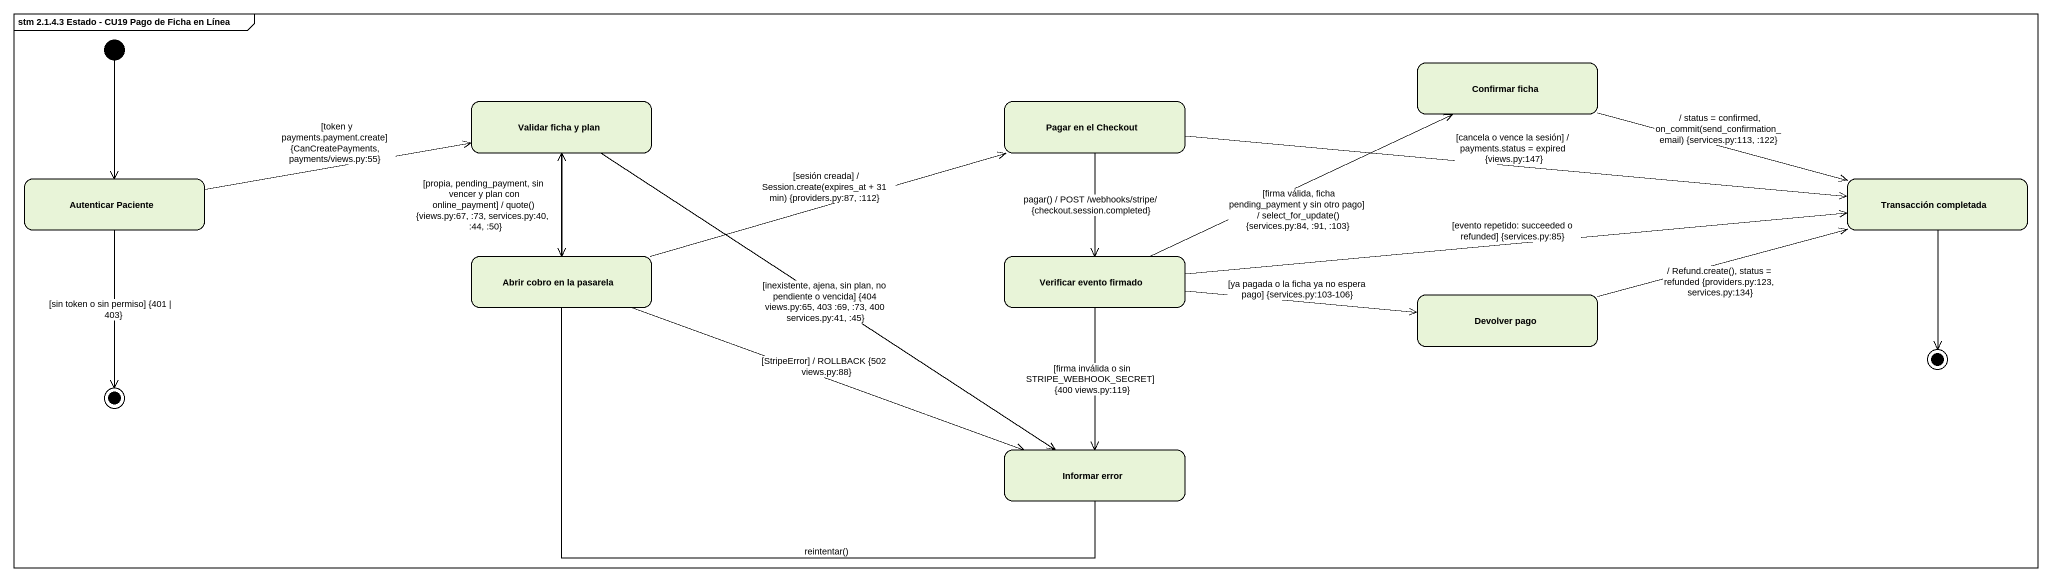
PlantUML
@startuml
mainframe stm 2.1.4.3 Estado - CU19 Pago de Ficha en Línea
hide empty description
state "Confirmar ficha" as Confirmar_ficha
state "Validar ficha y plan" as Validar_ficha_y_plan
state "Pagar en el Checkout" as Pagar_en_el_Checkout
state "Autenticar Paciente" as Autenticar_Paciente
state "Transacción completada" as Transacción_completada
state "Abrir cobro en la pasarela" as Abrir_cobro_en_la_pasarela
state "Verificar evento firmado" as Verificar_evento_firmado
state "Devolver pago" as Devolver_pago
state final1 <<end>>
state final2 <<end>>
state "Informar error" as Informar_error
[*] --> Autenticar_Paciente
Confirmar_ficha -right-> Transacción_completada : / status = confirmed, on_commit(send_confirmation_email) {services.py:113, :122}
Validar_ficha_y_plan --> Abrir_cobro_en_la_pasarela : [propia, pending_payment, sin vencer y plan con online_payment] / quote() {views.py:67, :73, services.py:40, :44, :50}
Validar_ficha_y_plan --> Informar_error : [inexistente, ajena, sin plan, no pendiente o vencida] {404 views.py:65, 403 :69, :73, 400 services.py:41, :45}
Pagar_en_el_Checkout -right-> Transacción_completada : [cancela o vence la sesión] / payments.status = expired {views.py:147}
Pagar_en_el_Checkout --> Verificar_evento_firmado : pagar() / POST /webhooks/stripe/ {checkout.session.completed}
Autenticar_Paciente -right-> Validar_ficha_y_plan : [token y payments.payment.create] {CanCreatePayments, payments/views.py:55}
Autenticar_Paciente --> final2 : [sin token o sin permiso] {401 | 403}
Transacción_completada --> final1
Abrir_cobro_en_la_pasarela -right-> Pagar_en_el_Checkout : [sesión creada] / Session.create(expires_at + 31 min) {providers.py:87, :112}
Abrir_cobro_en_la_pasarela -right-> Informar_error : [StripeError] / ROLLBACK {502 views.py:88}
Verificar_evento_firmado -right-> Confirmar_ficha : [firma válida, ficha pending_payment y sin otro pago] / select_for_update() {services.py:84, :91, :103}
Verificar_evento_firmado -right-> Transacción_completada : [evento repetido: succeeded o refunded] {services.py:85}
Verificar_evento_firmado -right-> Devolver_pago : [ya pagada o la ficha ya no espera pago] {services.py:103-106}
Verificar_evento_firmado --> Informar_error : [firma inválida o sin STRIPE_WEBHOOK_SECRET] {400 views.py:119}
Devolver_pago -right-> Transacción_completada : / Refund.create(), status = refunded {providers.py:123, services.py:134}
Informar_error -up-> Validar_ficha_y_plan : reintentar()
@enduml
